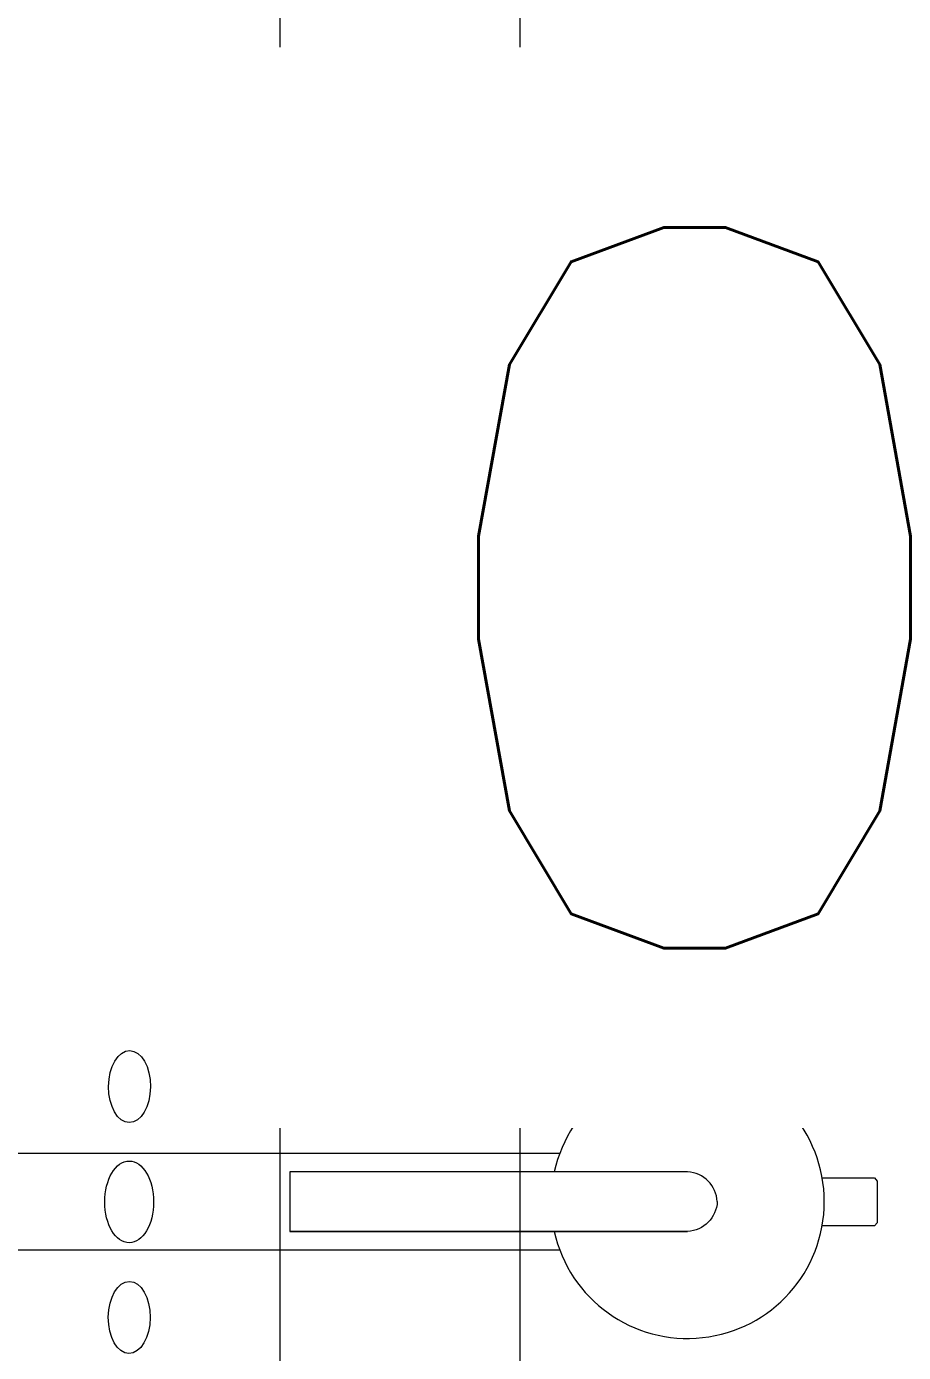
# Model space of a CAD drawing. Header units: metres. Extents: x -25 to 234, y -25 to 53.
# Drawn here: x 99.8926 to 100.0753, y 47.0643 to 47.3403 of the extents above; entities that cross this region are included whole.
import ezdxf

# ---------------------------------------------------------------- set-up
doc = ezdxf.new("R2010")
doc.units = ezdxf.units.M
doc.header["$LTSCALE"] = 0.1
doc.header["$MEASUREMENT"] = 0
doc.header["$PDMODE"] = 66
doc.linetypes.add('CONTINUA', pattern=[0])
for name, color, linetype in [('001-DIMTEXTO', 4, 'Continuous'), ('1', 1, 'Continuous'), ('DIMENSIONES', 7, 'Continuous'), ('DIMTEXTO', 4, 'Continuous')]:
    doc.layers.add(name, color=color, linetype=linetype)
doc.layers.add('baños', color=251, linetype='Continuous', lineweight=0)
doc.styles.add('SMPLEX', font='simplex.shx')
doc.styles.get("Standard").update_dxf_attribs({"font": 'arial.ttf'})
doc.dimstyles.new('DIM-75', dxfattribs={"dimscale": 0.75, "dimtxt": 0.2, "dimasz": 0.2, "dimexe": 0.2, "dimexo": 0.2, "dimgap": 0.1, "dimtad": 0, "dimtih": 1, "dimtoh": 1, "dimzin": 0, "dimdsep": 46, "dimtxsty": 'SMPLEX', "dimblk1": 'OBLIQUE', "dimblk2": 'OBLIQUE', "dimsah": 1, "dimcen": 0.2, "dimclrd": 4, "dimclre": 4, "dimclrt": 4, "dimadec": 0, "dimazin": 0, "dimtfac": 1, "dimtmove": 1, "dimatfit": 3, "dimldrblk": 'OPEN30', "dimfxl": 0.25, "dimfxlon": 1, "dimtfill": 1, "dimtolj": 1, "dimtzin": 0, "dimarcsym": 0})

# ---------------------------------------------------------------- blocks, each defined once
blk = doc.blocks.new('A$C8d867532')
at = {"layer": 'baños', "linetype": 'Continuous'}
blk.add_line((0.03946, 0.40624, 0.00004), (0.12233, 0.40624, 0.00041), dxfattribs=at)
at = {"layer": 'baños'}
for points in [[(0.07434, 0.8), (0.52434, 0.8), (0.52434, 0), (0.07434, 0)], [(0.12434, 0.75), (0.47434, 0.75), (0.47434, 0.05), (0.12434, 0.05)]]:
    blk.add_lwpolyline(points, close=True, dxfattribs=at)
at = {"layer": 'baños', "linetype": 'Continuous'}
blk.add_lwpolyline([(0.06725, 0.39385, -9.082434), (0.06725, 0.40624)], format="xyb", dxfattribs=at)
for points, elevation in [([(0.06611, 0.41007), (0.18044, 0.41007, -0.363105), (0.18869, 0.40004, -0.363105), (0.18044, 0.39002), (0.0661, 0.39002)], -0.00001), ([(0.03327, 0.40005, -0.385153), (0.03946, 0.40624), (0.03946, 0.40624)], 0.00004), ([(0.03327, 0.40005, 0.385153), (0.03946, 0.39385), (0.03946, 0.39385)], 0.00004)]:
    blk.add_lwpolyline(points, format="xyb", dxfattribs=dict(at, elevation=elevation))
for points, elevation in [([(0.12233, 0.40624), (0.12233, 0.39385)], 0.00041), ([(0.01142, 0.40499), (0.0005, 0.40499), (0, 0.40434), (0, 0.39566)], -0.00001), ([(0, 0.39566), (0.0005, 0.395), (0.01144, 0.395)], -0.00001)]:
    blk.add_lwpolyline(points, dxfattribs=dict(at, elevation=elevation))
at = {"layer": 'baños', "linetype": 'Continuous', "extrusion": (1.31781e-06, -1, -8.43443e-26), "elevation": -0.39385}
blk.add_lwpolyline([(0.12233, 0.00041), (0.03946, 0.00004)], close=True, dxfattribs=at)
at = {"layer": 'baños', "linetype": 'Continuous'}
blk.add_circle((0.04219, 0.4857), 0.02368, dxfattribs=at)
at = {"layer": 'baños', "linetype": 'Continuous', "extrusion": (3.61622e-27, 8.43443e-26, -1)}
for centre, major_axis, ratio in [((0.1557, 0.424), (0.00005, -0.0075), 0.581577), ((0.15577, 0.4), (0, -0.0085), 0.599546), ((0.15576, 0.37596), (0.00005, -0.0075), 0.581577)]:
    blk.add_ellipse(centre, major_axis=major_axis, ratio=ratio, dxfattribs=at)
at = {"layer": 'baños', "linetype": 'Continuous', "flags": 8}
for tag, p in [('MODELNUMBER', (0.18867, 0.40004, -0.00001)), ('TRADENAME', (0.18871, 0.40004, -0.00001)), ('PRODUCT', (0.18875, 0.40004, -0.00001)), ('MATERIAL', (0.18879, 0.40004, -0.00001))]:
    blk.add_attdef(tag, p, '', height=0.0000254, rotation=270.0001, dxfattribs=at)
at = {"layer": 'baños', "linetype": 'Continuous'}
for tag, p in [('MATERIAL', (0.299, 0.39987)), ('PRODUCT', (0.29904, 0.39987)), ('TRADENAME', (0.29909, 0.39987)), ('MODELNUMBER', (0.29913, 0.39987))]:
    blk.add_attdef(tag, p, '', height=0.0000254, rotation=90.0001, dxfattribs=at)
blk = doc.blocks.new('PL MUEBLES 1N NASAS 09')
at = {"layer": '1', "color": 4, "xscale": -1}
blk.add_blockref('A$C8d867532', (54.37005, 51.19807), dxfattribs=at)
blk = doc.blocks.new('_Oblique')
at = {"color": 0, "linetype": 'ByBlock', "lineweight": -2}
blk.add_line((-0.5, -0.5), (0.5, 0.5), dxfattribs=at)
blk = doc.blocks.new('*D917')
at = {"layer": 'Defpoints', "color": 0, "linetype": 'CONTINUA', "transparency": 16777216}
for p in [(107.21138, -2.30587), (108.01138, -2.30587), (108.01138, -3.22804)]:
    blk.add_point(p, dxfattribs=at)
at = {"layer": 'DIMENSIONES', "color": 4, "linetype": 'CONTINUA', "lineweight": -2, "transparency": 16777216}
for p, q in [((107.21138, -3.04054), (107.21138, -3.37804)), ((108.01138, -3.04054), (108.01138, -3.37804)), ((107.21138, -3.22804), (107.30781, -3.22804)), ((108.01138, -3.22804), (107.91495, -3.22804))]:
    blk.add_line(p, q, dxfattribs=at)
at = {"layer": 'DIMENSIONES', "color": 4, "linetype": 'CONTINUA', "lineweight": -2, "transparency": 16777216, "xscale": 0.15, "yscale": 0.15, "zscale": 0.15, "rotation": 180}
blk.add_blockref('_Oblique', (107.21138, -3.22804), dxfattribs=at)
at = {"layer": 'DIMENSIONES', "color": 4, "linetype": 'CONTINUA', "lineweight": -2, "transparency": 16777216, "xscale": 0.15, "yscale": 0.15, "zscale": 0.15}
blk.add_blockref('_Oblique', (108.01138, -3.22804), dxfattribs=at)
at = {"layer": 'DIMENSIONES', "color": 4, "linetype": 'CONTINUA', "transparency": 16777216, "insert": (107.61138, -3.22804), "char_height": 0.15, "attachment_point": 5, "style": 'SMPLEX', "bg_fill": 3, "box_fill_scale": 1.25, "bg_fill_color": 256, "bg_fill_true_color": 13158600, "bg_fill_transparency": 0}
blk.add_mtext('\\A1;0.80', dxfattribs=at)
blk = doc.blocks.new('_Open30')
at = {"layer": 'DIMTEXTO', "color": 0, "lineweight": -2}
for p, q in [((-1, 0.2679), (0, 0)), ((0, 0), (-1, -0.2679)), ((0, 0), (-1, 0))]:
    blk.add_line(p, q, dxfattribs=at)
blk = doc.blocks.new('A$C49d8b0bc')
at = {"layer": 'DIMENSIONES', "linetype": 'CONTINUA'}
dim = blk.add_linear_dim(base=(18.54631, 20.71431), p1=(17.74631, 21.63647), p2=(18.54631, 21.63647), dimstyle='DIM-75', dxfattribs=at)
dim.commit()
dim.dimension.update_dxf_attribs({"geometry": '*D917', "text_midpoint": (18.14631, 20.71431), "insert": (-89.46508, 23.94235)})

msp = doc.modelspace()

# ---------------------------------------------------------------- block references
msp.add_blockref('PL MUEBLES 1N NASAS 09', (45.69971, -4.50243))

# ---------------------------------------------------------------- next in the draw order: block references
at = {"layer": '001-DIMTEXTO', "linetype": 'CONTINUA'}
msp.add_blockref('A$C49d8b0bc', (82.04618, 26.50918), dxfattribs=at)

doc.saveas('drawing.dxf')
